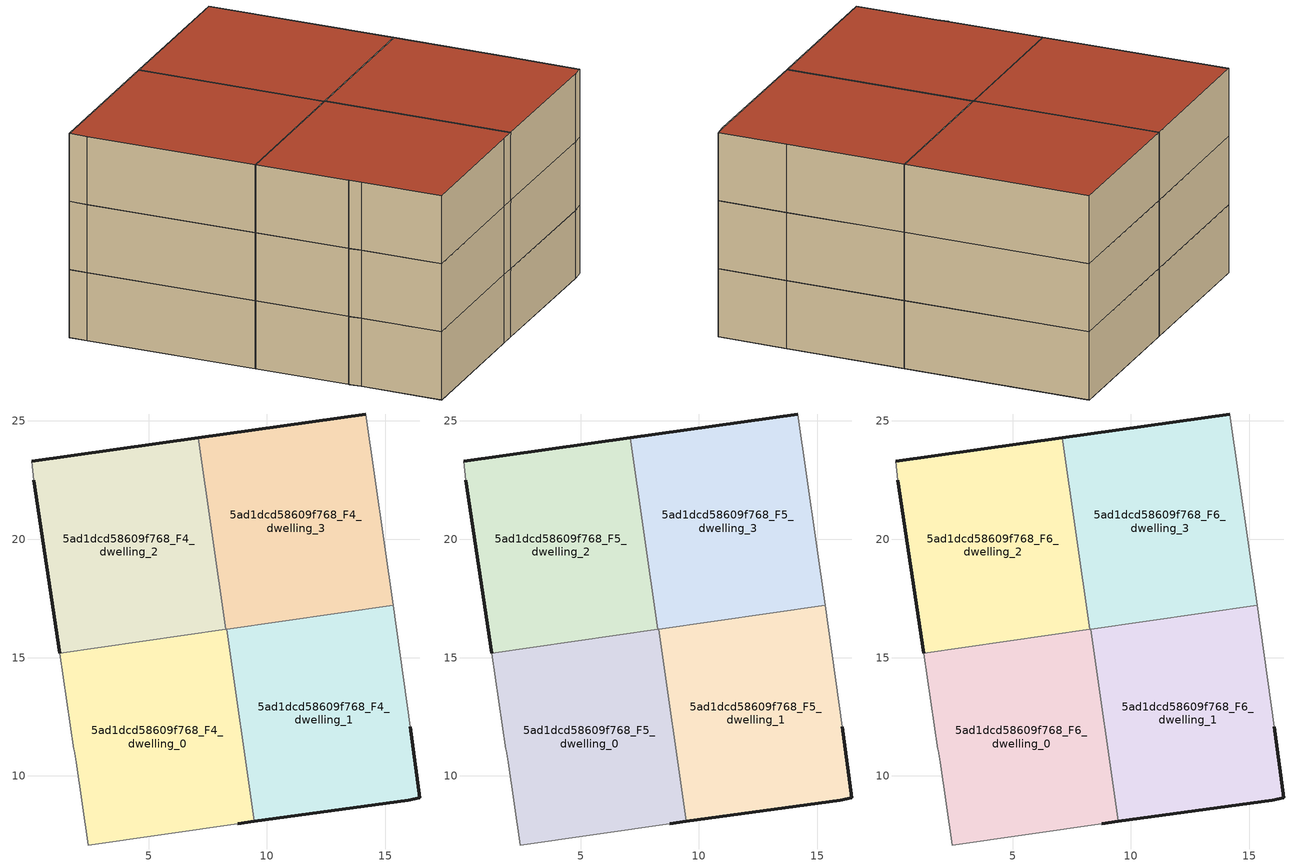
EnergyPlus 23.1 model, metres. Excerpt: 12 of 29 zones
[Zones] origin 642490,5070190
5ad1dcd58609f768_F4_dwelling_0
 floor to 5ad1dcd58609f768_F3_dwelling_0 (EU_floor_Construction): 9.48,8.08 8.31,16.2 1.25,15.19 1.85,11.13 1.86,11.09 1.96,10.59 2.46,7.08 8.76,7.98 z12
 wall outside (EU_wall_Construction): 9.48,8.08 8.76,7.98 z12:15
 wall adiabatic (EU_wall_Construction): 8.76,7.98 2.46,7.08 1.96,10.59 1.86,11.09 1.85,11.13 1.25,15.19 z12:15
 wall to 5ad1dcd58609f768_F4_dwelling_1 (EU_wall_Construction): 8.31,16.2 9.48,8.08 z12:15
 wall to 5ad1dcd58609f768_F4_dwelling_2 (EU_wall_Construction): 1.25,15.19 8.27,16.2 z12:15
 wall to 5ad1dcd58609f768_F4_dwelling_3 (EU_wall_Construction): 8.27,16.2 8.31,16.2 z12:15
5ad1dcd58609f768_F4_dwelling_1
 floor to 5ad1dcd58609f768_F3_dwelling_1 (EU_floor_Construction): 16.47,9.08 16.07,12.08 15.33,17.21 8.31,16.2 9.48,8.08 15.97,8.98 z12
 wall outside (EU_wall_Construction): 16.07,12.08 16.47,9.08 15.97,8.98 9.48,8.08 z12:15
 wall adiabatic (EU_wall_Construction): 15.33,17.21 16.07,12.08 z12:15
 wall to 5ad1dcd58609f768_F4_dwelling_3 (EU_wall_Construction): 8.31,16.2 15.33,17.21 z12:15
5ad1dcd58609f768_F4_dwelling_2
 floor to 5ad1dcd58609f768_F3_dwelling_2 (EU_floor_Construction): 8.27,16.2 7.11,24.29 0.06,23.3 0.16,22.5 1.25,15.19 z12
 wall outside (EU_wall_Construction): 0.06,23.3 7.11,24.29 / 1.25,15.19 0.16,22.5 z12:15
 wall adiabatic (EU_wall_Construction): 0.16,22.5 0.06,23.3 z12:15
 wall to 5ad1dcd58609f768_F4_dwelling_3 (EU_wall_Construction): 7.11,24.29 8.27,16.2 z12:15
5ad1dcd58609f768_F4_dwelling_3
 floor to 5ad1dcd58609f768_F3_dwelling_3 (EU_floor_Construction): 15.33,17.21 14.17,25.29 7.11,24.29 8.27,16.2 z12
 wall outside (EU_wall_Construction): 7.11,24.29 14.17,25.29 z12:15
 wall adiabatic (EU_wall_Construction): 14.17,25.29 15.33,17.21 z12:15
5ad1dcd58609f768_F5_dwelling_0
 floor to 5ad1dcd58609f768_F4_dwelling_0 (EU_floor_Construction): 9.48,8.08 8.31,16.2 1.25,15.19 1.85,11.13 1.86,11.09 1.96,10.59 2.46,7.08 8.76,7.98 z15
 wall outside (EU_wall_Construction): 9.48,8.08 8.76,7.98 z15:18
 wall adiabatic (EU_wall_Construction): 8.76,7.98 2.46,7.08 1.96,10.59 1.86,11.09 1.85,11.13 1.25,15.19 z15:18
 wall to 5ad1dcd58609f768_F5_dwelling_1 (EU_wall_Construction): 8.31,16.2 9.48,8.08 z15:18
 wall to 5ad1dcd58609f768_F5_dwelling_2 (EU_wall_Construction): 1.25,15.19 8.27,16.2 z15:18
 wall to 5ad1dcd58609f768_F5_dwelling_3 (EU_wall_Construction): 8.27,16.2 8.31,16.2 z15:18
5ad1dcd58609f768_F5_dwelling_1
 floor to 5ad1dcd58609f768_F4_dwelling_1 (EU_floor_Construction): 16.47,9.08 16.07,12.08 15.33,17.21 8.31,16.2 9.48,8.08 15.97,8.98 z15
 wall outside (EU_wall_Construction): 16.07,12.08 16.47,9.08 15.97,8.98 9.48,8.08 z15:18
 wall adiabatic (EU_wall_Construction): 15.33,17.21 16.07,12.08 z15:18
 wall to 5ad1dcd58609f768_F5_dwelling_3 (EU_wall_Construction): 8.31,16.2 15.33,17.21 z15:18
5ad1dcd58609f768_F5_dwelling_2
 floor to 5ad1dcd58609f768_F4_dwelling_2 (EU_floor_Construction): 8.27,16.2 7.11,24.29 0.06,23.3 0.16,22.5 1.25,15.19 z15
 wall outside (EU_wall_Construction): 0.06,23.3 7.11,24.29 / 1.25,15.19 0.16,22.5 z15:18
 wall adiabatic (EU_wall_Construction): 0.16,22.5 0.06,23.3 z15:18
 wall to 5ad1dcd58609f768_F5_dwelling_3 (EU_wall_Construction): 7.11,24.29 8.27,16.2 z15:18
5ad1dcd58609f768_F5_dwelling_3
 floor to 5ad1dcd58609f768_F4_dwelling_3 (EU_floor_Construction): 15.33,17.21 14.17,25.29 7.11,24.29 8.27,16.2 z15
 wall outside (EU_wall_Construction): 7.11,24.29 14.17,25.29 z15:18
 wall adiabatic (EU_wall_Construction): 14.17,25.29 15.33,17.21 z15:18
5ad1dcd58609f768_F6_dwelling_0
 floor to 5ad1dcd58609f768_F5_dwelling_0 (EU_floor_Construction): 9.48,8.08 8.31,16.2 1.25,15.19 1.85,11.13 1.86,11.09 1.96,10.59 2.46,7.08 8.76,7.98 z18
 wall outside (EU_wall_Construction): 9.48,8.08 8.76,7.98 z18:21
 wall adiabatic (EU_wall_Construction): 8.76,7.98 2.46,7.08 1.96,10.59 1.86,11.09 1.85,11.13 1.25,15.19 z18:21
 wall to 5ad1dcd58609f768_F6_dwelling_1 (EU_wall_Construction): 8.31,16.2 9.48,8.08 z18:21
 wall to 5ad1dcd58609f768_F6_dwelling_2 (EU_wall_Construction): 1.25,15.19 8.27,16.2 z18:21
 wall to 5ad1dcd58609f768_F6_dwelling_3 (EU_wall_Construction): 8.27,16.2 8.31,16.2 z18:21
 roof outside (EU_roof_Construction): 8.31,16.2 9.48,8.08 8.76,7.98 2.46,7.08 1.96,10.59 1.86,11.09 1.85,11.13 1.25,15.19 z21
5ad1dcd58609f768_F6_dwelling_1
 floor to 5ad1dcd58609f768_F5_dwelling_1 (EU_floor_Construction): 16.47,9.08 16.07,12.08 15.33,17.21 8.31,16.2 9.48,8.08 15.97,8.98 z18
 wall outside (EU_wall_Construction): 16.07,12.08 16.47,9.08 15.97,8.98 9.48,8.08 z18:21
 wall adiabatic (EU_wall_Construction): 15.33,17.21 16.07,12.08 z18:21
 wall to 5ad1dcd58609f768_F6_dwelling_3 (EU_wall_Construction): 8.31,16.2 15.33,17.21 z18:21
 roof outside (EU_roof_Construction): 15.33,17.21 16.07,12.08 16.47,9.08 15.97,8.98 9.48,8.08 8.31,16.2 z21
5ad1dcd58609f768_F6_dwelling_2
 floor to 5ad1dcd58609f768_F5_dwelling_2 (EU_floor_Construction): 8.27,16.2 7.11,24.29 0.06,23.3 0.16,22.5 1.25,15.19 z18
 wall outside (EU_wall_Construction): 0.06,23.3 7.11,24.29 / 1.25,15.19 0.16,22.5 z18:21
 wall adiabatic (EU_wall_Construction): 0.16,22.5 0.06,23.3 z18:21
 wall to 5ad1dcd58609f768_F6_dwelling_3 (EU_wall_Construction): 7.11,24.29 8.27,16.2 z18:21
 roof outside (EU_roof_Construction): 7.11,24.29 8.27,16.2 1.25,15.19 0.16,22.5 0.06,23.3 z21
5ad1dcd58609f768_F6_dwelling_3
 floor to 5ad1dcd58609f768_F5_dwelling_3 (EU_floor_Construction): 15.33,17.21 14.17,25.29 7.11,24.29 8.27,16.2 z18
 wall outside (EU_wall_Construction): 7.11,24.29 14.17,25.29 z18:21
 wall adiabatic (EU_wall_Construction): 14.17,25.29 15.33,17.21 z18:21
 roof outside (EU_roof_Construction): 14.17,25.29 15.33,17.21 8.27,16.2 7.11,24.29 z21
[Building]
EU S2 Campaign: North Axis=0; Terrain=City; Solar Distribution=FullExterior
[Site:Location]
Lyon-Bron: Latitude=45.75; Longitude=5; Time Zone=1; Elevation=198
[SizingPeriod:WeatherFileDays]
AnnualSizingPeriod: Begin Month=1; Begin Day of Month=1; End Month=12; End Day of Month=31; Day of Week for Start Day=Monday; Use Weather File Daylight Saving Period=No; Use Weather File Rain and Snow Indicators=No
[MATERIAL]
EU_InternalMass_Material: Roughness=MediumRough; Thickness=0.1; Conductivity=1; Density=1800; Specific Heat=900; Thermal Absorptance=0.9; Solar Absorptance=0.7; Visible Absorptance=0.7
[MATERIAL:NOMASS] Roughness=MediumRough; Thermal Absorptance=0.9; Solar Absorptance=0.7; Visible Absorptance=0.7
Name | Thermal Resistance
EU_wall_NoMass | 0.776494
EU_roof_NoMass | 0.486893
EU_floor_NoMass | 0.421597
[CONSTRUCTION]
EU_wall_Construction: EU_wall_NoMass
EU_roof_Construction: EU_roof_NoMass
EU_floor_Construction: EU_floor_NoMass
EU_InternalMass_Construction: EU_InternalMass_Material
[ZONE] Type=1; Multiplier=1; Ceiling Height=autocalculate; Floor Area=autocalculate; Part of Total Floor Area=Yes
Name | Volume
5ad1dcd58609f768_F4_dwelling_0; 5ad1dcd58609f768_F5_dwelling_0; 5ad1dcd58609f768_F6_dwelling_0 | 174.832
5ad1dcd58609f768_F4_dwelling_1; 5ad1dcd58609f768_F5_dwelling_1; 5ad1dcd58609f768_F6_dwelling_1 | 174.819
5ad1dcd58609f768_F4_dwelling_2; 5ad1dcd58609f768_F5_dwelling_2; 5ad1dcd58609f768_F6_dwelling_2 | 174.804
5ad1dcd58609f768_F4_dwelling_3; 5ad1dcd58609f768_F5_dwelling_3; 5ad1dcd58609f768_F6_dwelling_3 | 174.816
[INTERNALMASS] Construction=EU_InternalMass_Construction
Name | Zone or ZoneList | Surface Area
5ad1dcd58609f768_F4_dwelling_0_EU_InternalMass | 5ad1dcd58609f768_F4_dwelling_0 | 58.2772
5ad1dcd58609f768_F4_dwelling_1_EU_InternalMass | 5ad1dcd58609f768_F4_dwelling_1 | 58.273
5ad1dcd58609f768_F4_dwelling_2_EU_InternalMass | 5ad1dcd58609f768_F4_dwelling_2 | 58.2698
5ad1dcd58609f768_F4_dwelling_3_EU_InternalMass | 5ad1dcd58609f768_F4_dwelling_3 | 58.2714
5ad1dcd58609f768_F5_dwelling_0_EU_InternalMass | 5ad1dcd58609f768_F5_dwelling_0 | 58.2772
5ad1dcd58609f768_F5_dwelling_1_EU_InternalMass | 5ad1dcd58609f768_F5_dwelling_1 | 58.273
5ad1dcd58609f768_F5_dwelling_2_EU_InternalMass | 5ad1dcd58609f768_F5_dwelling_2 | 58.2698
5ad1dcd58609f768_F5_dwelling_3_EU_InternalMass | 5ad1dcd58609f768_F5_dwelling_3 | 58.2714
5ad1dcd58609f768_F6_dwelling_0_EU_InternalMass | 5ad1dcd58609f768_F6_dwelling_0 | 58.2772
5ad1dcd58609f768_F6_dwelling_1_EU_InternalMass | 5ad1dcd58609f768_F6_dwelling_1 | 58.273
5ad1dcd58609f768_F6_dwelling_2_EU_InternalMass | 5ad1dcd58609f768_F6_dwelling_2 | 58.2698
5ad1dcd58609f768_F6_dwelling_3_EU_InternalMass | 5ad1dcd58609f768_F6_dwelling_3 | 58.2714
[OTHEREQUIPMENT] Fuel Type=Electricity; Design Level Calculation Method=Watts/Area; Power per Zone Floor Area=1; Fraction Latent=0; Fraction Radiant=0; Fraction Lost=0; Carbon Dioxide Generation Rate=0; EndUse Subcategory=EU_Step8_InternalGains
Name | Zone or ZoneList or Space or SpaceList | Schedule
EU_Step8_InternalGain_5ad1dcd58609f768_F4_dwelling_0_f000 | 5ad1dcd58609f768_F4_dwelling_0 | EU_Step8_GainSchedule_5ad1dcd58609f768_F4_dwelling_0_f000
EU_Step8_InternalGain_5ad1dcd58609f768_F4_dwelling_1_f000 | 5ad1dcd58609f768_F4_dwelling_1 | EU_Step8_GainSchedule_5ad1dcd58609f768_F4_dwelling_1_f000
EU_Step8_InternalGain_5ad1dcd58609f768_F4_dwelling_2_f000 | 5ad1dcd58609f768_F4_dwelling_2 | EU_Step8_GainSchedule_5ad1dcd58609f768_F4_dwelling_2_f000
EU_Step8_InternalGain_5ad1dcd58609f768_F4_dwelling_3_f000 | 5ad1dcd58609f768_F4_dwelling_3 | EU_Step8_GainSchedule_5ad1dcd58609f768_F4_dwelling_3_f000
EU_Step8_InternalGain_5ad1dcd58609f768_F5_dwelling_0_f000 | 5ad1dcd58609f768_F5_dwelling_0 | EU_Step8_GainSchedule_5ad1dcd58609f768_F5_dwelling_0_f000
EU_Step8_InternalGain_5ad1dcd58609f768_F5_dwelling_1_f000 | 5ad1dcd58609f768_F5_dwelling_1 | EU_Step8_GainSchedule_5ad1dcd58609f768_F5_dwelling_1_f000
EU_Step8_InternalGain_5ad1dcd58609f768_F5_dwelling_2_f000 | 5ad1dcd58609f768_F5_dwelling_2 | EU_Step8_GainSchedule_5ad1dcd58609f768_F5_dwelling_2_f000
EU_Step8_InternalGain_5ad1dcd58609f768_F5_dwelling_3_f000 | 5ad1dcd58609f768_F5_dwelling_3 | EU_Step8_GainSchedule_5ad1dcd58609f768_F5_dwelling_3_f000
EU_Step8_InternalGain_5ad1dcd58609f768_F6_dwelling_0_f000 | 5ad1dcd58609f768_F6_dwelling_0 | EU_Step8_GainSchedule_5ad1dcd58609f768_F6_dwelling_0_f000
EU_Step8_InternalGain_5ad1dcd58609f768_F6_dwelling_1_f000 | 5ad1dcd58609f768_F6_dwelling_1 | EU_Step8_GainSchedule_5ad1dcd58609f768_F6_dwelling_1_f000
EU_Step8_InternalGain_5ad1dcd58609f768_F6_dwelling_2_f000 | 5ad1dcd58609f768_F6_dwelling_2 | EU_Step8_GainSchedule_5ad1dcd58609f768_F6_dwelling_2_f000
EU_Step8_InternalGain_5ad1dcd58609f768_F6_dwelling_3_f000 | 5ad1dcd58609f768_F6_dwelling_3 | EU_Step8_GainSchedule_5ad1dcd58609f768_F6_dwelling_3_f000
[ZONEVENTILATION:DESIGNFLOWRATE] Schedule=EU_AlwaysOn; Design Flow Rate Calculation Method=AirChanges/Hour; Air Changes per Hour=0.693814; Ventilation Type=Natural; Fan Pressure Rise=0; Fan Total Efficiency=1; Constant Term Coefficient=1; Temperature Term Coefficient=0; Velocity Term Coefficient=0; Velocity Squared Term Coefficient=0; Minimum Indoor Temperature=-100; Maximum Indoor Temperature=100; Delta Temperature=-100; Minimum Outdoor Temperature=-100; Maximum Outdoor Temperature=100; Maximum Wind Speed=40
Name | Zone or ZoneList or Space or SpaceList
EU_ConstantAir_5ad1dcd58609f768_F4_dwelling_0 | 5ad1dcd58609f768_F4_dwelling_0
EU_ConstantAir_5ad1dcd58609f768_F4_dwelling_1 | 5ad1dcd58609f768_F4_dwelling_1
EU_ConstantAir_5ad1dcd58609f768_F4_dwelling_2 | 5ad1dcd58609f768_F4_dwelling_2
EU_ConstantAir_5ad1dcd58609f768_F4_dwelling_3 | 5ad1dcd58609f768_F4_dwelling_3
EU_ConstantAir_5ad1dcd58609f768_F5_dwelling_0 | 5ad1dcd58609f768_F5_dwelling_0
EU_ConstantAir_5ad1dcd58609f768_F5_dwelling_1 | 5ad1dcd58609f768_F5_dwelling_1
EU_ConstantAir_5ad1dcd58609f768_F5_dwelling_2 | 5ad1dcd58609f768_F5_dwelling_2
EU_ConstantAir_5ad1dcd58609f768_F5_dwelling_3 | 5ad1dcd58609f768_F5_dwelling_3
EU_ConstantAir_5ad1dcd58609f768_F6_dwelling_0 | 5ad1dcd58609f768_F6_dwelling_0
EU_ConstantAir_5ad1dcd58609f768_F6_dwelling_1 | 5ad1dcd58609f768_F6_dwelling_1
EU_ConstantAir_5ad1dcd58609f768_F6_dwelling_2 | 5ad1dcd58609f768_F6_dwelling_2
EU_ConstantAir_5ad1dcd58609f768_F6_dwelling_3 | 5ad1dcd58609f768_F6_dwelling_3
[HVACTEMPLATE:ZONE:IDEALLOADSAIRSYSTEM] System Availability Schedule=EU_AlwaysOn; Maximum Heating Supply Air Temperature=50; Minimum Cooling Supply Air Temperature=13; Maximum Heating Supply Air Humidity Ratio=0.0156; Minimum Cooling Supply Air Humidity Ratio=0.0077; Heating Limit=NoLimit; Cooling Limit=NoLimit; Heating Availability Schedule=EU_AlwaysOn; Cooling Availability Schedule=EU_CoolingOff; Dehumidification Control Type=ConstantSensibleHeatRatio; Cooling Sensible Heat Ratio=0.7; Dehumidification Setpoint=60; Humidification Control Type=None; Humidification Setpoint=30; Outdoor Air Method=None; Outdoor Air Flow Rate per Person=0.00944; Outdoor Air Flow Rate per Zone Floor Area=0; Outdoor Air Flow Rate per Zone=0; Demand Controlled Ventilation Type=None; Outdoor Air Economizer Type=NoEconomizer; Heat Recovery Type=None; Sensible Heat Recovery Effectiveness=0.7; Latent Heat Recovery Effectiveness=0.65
Name | Template Thermostat
5ad1dcd58609f768_F4_dwelling_0 | EU_HeatOnly_5ad1dcd58609f768_F4_dwelling_0
5ad1dcd58609f768_F4_dwelling_1 | EU_HeatOnly_5ad1dcd58609f768_F4_dwelling_1
5ad1dcd58609f768_F4_dwelling_2 | EU_HeatOnly_5ad1dcd58609f768_F4_dwelling_2
5ad1dcd58609f768_F4_dwelling_3 | EU_HeatOnly_5ad1dcd58609f768_F4_dwelling_3
5ad1dcd58609f768_F5_dwelling_0 | EU_HeatOnly_5ad1dcd58609f768_F5_dwelling_0
5ad1dcd58609f768_F5_dwelling_1 | EU_HeatOnly_5ad1dcd58609f768_F5_dwelling_1
5ad1dcd58609f768_F5_dwelling_2 | EU_HeatOnly_5ad1dcd58609f768_F5_dwelling_2
5ad1dcd58609f768_F5_dwelling_3 | EU_HeatOnly_5ad1dcd58609f768_F5_dwelling_3
5ad1dcd58609f768_F6_dwelling_0 | EU_HeatOnly_5ad1dcd58609f768_F6_dwelling_0
5ad1dcd58609f768_F6_dwelling_1 | EU_HeatOnly_5ad1dcd58609f768_F6_dwelling_1
5ad1dcd58609f768_F6_dwelling_2 | EU_HeatOnly_5ad1dcd58609f768_F6_dwelling_2
5ad1dcd58609f768_F6_dwelling_3 | EU_HeatOnly_5ad1dcd58609f768_F6_dwelling_3
[SIZING:ZONE] Zone Cooling Design Supply Air Temperature Input Method=SupplyAirTemperature; Zone Cooling Design Supply Air Temperature=13; Zone Heating Design Supply Air Temperature Input Method=SupplyAirTemperature; Zone Heating Design Supply Air Temperature=50; Zone Cooling Design Supply Air Humidity Ratio=0.008; Zone Heating Design Supply Air Humidity Ratio=0.008; Cooling Design Air Flow Method=DesignDay; Cooling Design Air Flow Rate=0; Cooling Minimum Air Flow per Zone Floor Area=0.000762; Cooling Minimum Air Flow=0; Cooling Minimum Air Flow Fraction=0.2; Heating Design Air Flow Method=DesignDay; Heating Design Air Flow Rate=0; Heating Maximum Air Flow per Zone Floor Area=0.002032; Heating Maximum Air Flow=0.141576; Heating Maximum Air Flow Fraction=0.3; Account for Dedicated Outdoor Air System=No; Dedicated Outdoor Air System Control Strategy=NeutralSupplyAir; Dedicated Outdoor Air Low Setpoint Temperature for Design=autosize; Dedicated Outdoor Air High Setpoint Temperature for Design=autosize; Zone Load Sizing Method=Sensible Load Only No Latent Load; Zone Latent Cooling Design Supply Air Humidity Ratio Input Method=HumidityRatioDifference; Zone Cooling Design Supply Air Humidity Ratio Difference=0.005; Zone Latent Heating Design Supply Air Humidity Ratio Input Method=HumidityRatioDifference; Zone Humidification Design Supply Air Humidity Ratio Difference=0.005
5ad1dcd58609f768_F4_dwelling_0; 5ad1dcd58609f768_F4_dwelling_1; 5ad1dcd58609f768_F4_dwelling_2; 5ad1dcd58609f768_F4_dwelling_3; 5ad1dcd58609f768_F5_dwelling_0; 5ad1dcd58609f768_F5_dwelling_1; 5ad1dcd58609f768_F5_dwelling_2; 5ad1dcd58609f768_F5_dwelling_3; 5ad1dcd58609f768_F6_dwelling_0; 5ad1dcd58609f768_F6_dwelling_1; 5ad1dcd58609f768_F6_dwelling_2; 5ad1dcd58609f768_F6_dwelling_3
[SCHEDULE:CONSTANT]
Name | Hourly Value
EU_AlwaysOn | 1
EU_CoolingOff | 0
[SCHEDULE:FILE] Column Number=1; Rows to Skip at Top=0; Number of Hours of Data=8760; Column Separator=Comma; Interpolate to Timestep=No; Minutes per Item=60; Adjust Schedule for Daylight Savings=Yes
Name | File
EU_Step8_GainSchedule_5ad1dcd58609f768_F4_dwelling_0_f000 | ../../schedules/5ad1dcd58609f768/5ad1dcd58609f768_F4_dwelling_0_f000_gain.csv
EU_Step8_GainSchedule_5ad1dcd58609f768_F4_dwelling_1_f000 | ../../schedules/5ad1dcd58609f768/5ad1dcd58609f768_F4_dwelling_1_f000_gain.csv
EU_Step8_GainSchedule_5ad1dcd58609f768_F4_dwelling_2_f000 | ../../schedules/5ad1dcd58609f768/5ad1dcd58609f768_F4_dwelling_2_f000_gain.csv
EU_Step8_GainSchedule_5ad1dcd58609f768_F4_dwelling_3_f000 | ../../schedules/5ad1dcd58609f768/5ad1dcd58609f768_F4_dwelling_3_f000_gain.csv
EU_Step8_GainSchedule_5ad1dcd58609f768_F5_dwelling_0_f000 | ../../schedules/5ad1dcd58609f768/5ad1dcd58609f768_F5_dwelling_0_f000_gain.csv
EU_Step8_GainSchedule_5ad1dcd58609f768_F5_dwelling_1_f000 | ../../schedules/5ad1dcd58609f768/5ad1dcd58609f768_F5_dwelling_1_f000_gain.csv
EU_Step8_GainSchedule_5ad1dcd58609f768_F5_dwelling_2_f000 | ../../schedules/5ad1dcd58609f768/5ad1dcd58609f768_F5_dwelling_2_f000_gain.csv
EU_Step8_GainSchedule_5ad1dcd58609f768_F5_dwelling_3_f000 | ../../schedules/5ad1dcd58609f768/5ad1dcd58609f768_F5_dwelling_3_f000_gain.csv
EU_Step8_GainSchedule_5ad1dcd58609f768_F6_dwelling_0_f000 | ../../schedules/5ad1dcd58609f768/5ad1dcd58609f768_F6_dwelling_0_f000_gain.csv
EU_Step8_GainSchedule_5ad1dcd58609f768_F6_dwelling_1_f000 | ../../schedules/5ad1dcd58609f768/5ad1dcd58609f768_F6_dwelling_1_f000_gain.csv
EU_Step8_GainSchedule_5ad1dcd58609f768_F6_dwelling_2_f000 | ../../schedules/5ad1dcd58609f768/5ad1dcd58609f768_F6_dwelling_2_f000_gain.csv
EU_Step8_GainSchedule_5ad1dcd58609f768_F6_dwelling_3_f000 | ../../schedules/5ad1dcd58609f768/5ad1dcd58609f768_F6_dwelling_3_f000_gain.csv
